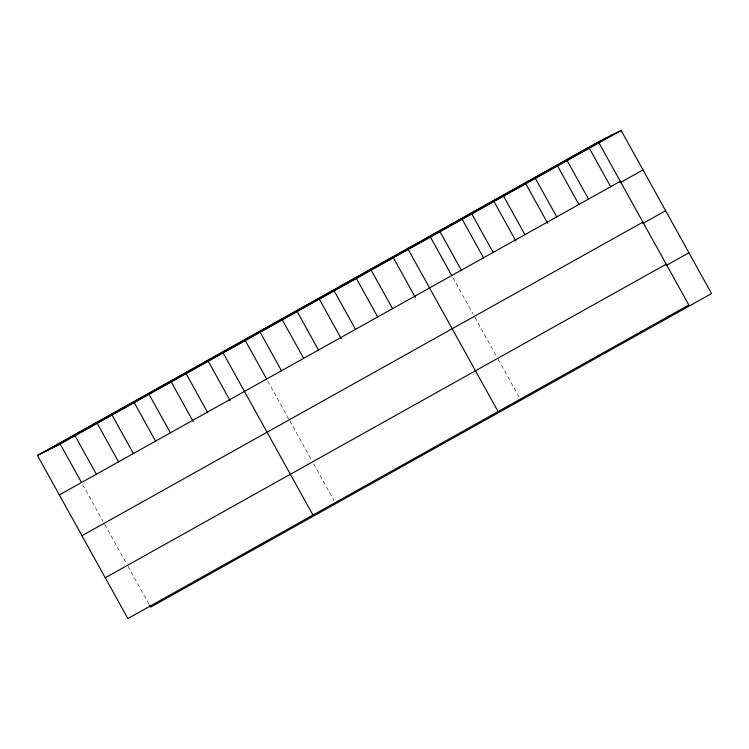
<?xml version="1.0" encoding="UTF-8"?>
<svg xmlns="http://www.w3.org/2000/svg" width="749" height="749" viewBox="0 0 749 749"><rect width="100%" height="100%" fill="white"/><g stroke="black" fill="none" stroke-linecap="round" stroke-linejoin="round"><path stroke-width="0.56" stroke-dasharray="3.75 2.81" d="M452.864 277.579L473.218 314.299M474.913 317.361L496.55 356.393M498.216 359.389L519.694 398.15M267.749 381.063L288.665 418.803M289.797 420.835L311.987 460.869M313.662 463.893L334.017 500.613M82.633 484.547L102.987 521.257M104.682 524.319L126.319 563.351M127.985 566.356L148.901 604.097"/><path stroke-width="1.12" d="M598.404 141.851L688.818 304.965L127.864 618.543L37.45 455.429L598.404 141.851L621.136 130.457L711.55 293.571L150.596 607.149L149.472 605.108M44.949 451.666L605.904 138.088M52.683 447.799L613.628 134.211M37.45 455.429L60.182 444.035L621.136 130.457M59.34 494.92L620.294 181.333M620.172 182.709L643.026 169.939M81.95 535.713L642.904 222.135M642.792 223.511L665.636 210.741M105.253 577.751L666.207 264.172M666.086 265.549L688.94 252.769M589.341 148.227L610.669 186.698M566.609 159.621L588.499 199.103M557.556 165.988L578.883 204.468M534.823 177.391L556.713 216.873M525.77 183.758L547.659 223.249M503.038 195.161L524.927 234.643M493.984 201.528L515.874 241.019M471.252 212.922L493.142 252.413M462.199 219.298L483.526 257.778M439.466 230.692L461.356 270.183M451.741 275.548L430.413 237.068L407.681 248.462L498.094 411.585M393.384 257.768L415.274 297.259M370.652 269.163L392.542 308.654M356.365 278.459L377.693 316.939M333.633 289.863L355.522 329.345M319.346 299.16L341.226 338.651M296.613 310.554L318.494 350.045M282.317 319.86L303.645 358.331M259.585 331.255L281.474 370.736M266.625 379.031L245.298 340.552L222.565 351.946L312.979 515.069M208.269 361.252L230.158 400.734M185.537 372.646L207.426 412.137M171.249 381.943L193.139 421.434M148.517 393.337L170.407 432.828M134.23 402.644L155.558 441.114M111.498 414.038L133.388 453.529M97.201 423.335L118.529 461.815M74.469 434.729L96.359 474.22M60.182 444.035L81.51 482.515"/></g></svg>
